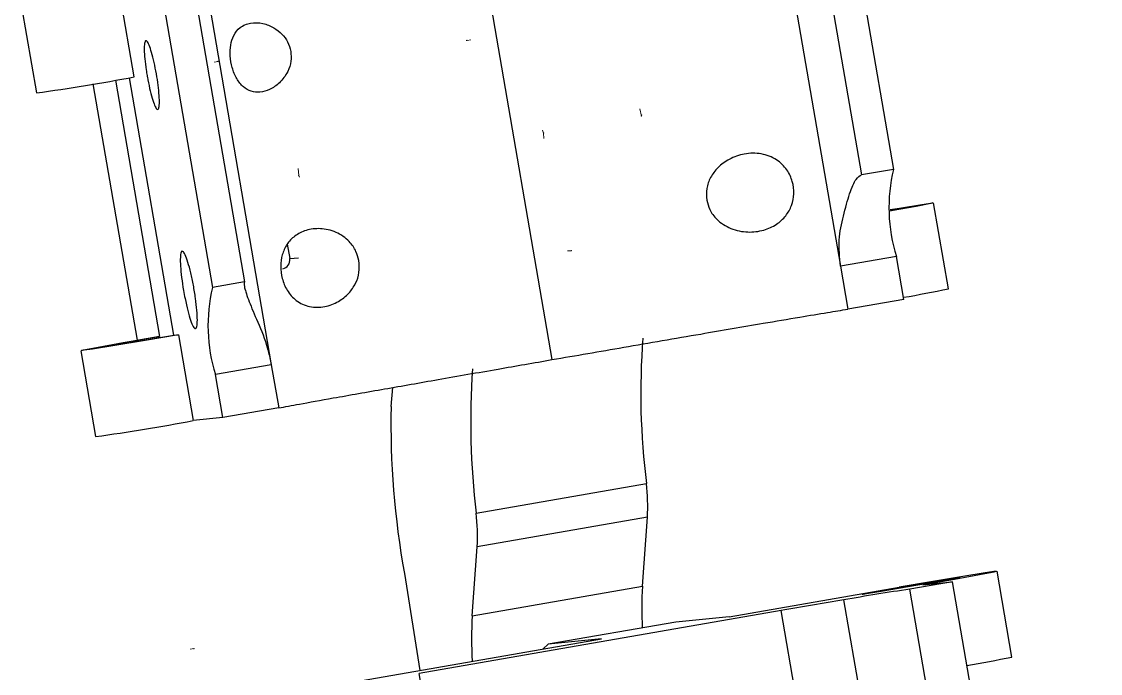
# Model space of a CAD drawing. Header units: millimetres. Extents: x 15 to 1184, y 5 to 836.
# Drawn here: x 801.82 to 826.56, y 680.78 to 695.73 of the extents above; entities that cross this region are included whole.
import ezdxf

# ---------------------------------------------------------------- set-up
doc = ezdxf.new("R2010")
doc.units = ezdxf.units.MM
doc.header["$PDSIZE"] = -1
doc.layers.get('0').update_dxf_attribs({"lineweight": 18})

msp = doc.modelspace()

# ---------------------------------------------------------------- linework, layer by layer
at = {"color": 7, "linetype": 'Continuous', "lineweight": 25}
for p, q in [((819.383, 702.069), (821.08, 692.214)), ((820.115, 702.196), (821.812, 692.341)), ((805.229, 699.612), (806.926, 689.758)), ((804.497, 699.485), (806.194, 689.631)), ((819.072, 698.99), (820.599, 690.121)), ((812.284, 697.83), (813.981, 687.976)), ((806.017, 696.724), (807.544, 687.855)), ((804.398, 694.462), (804.058, 696.433)), ((801.816, 696.066), (802.156, 694.095)), ((803.97, 694.388), (804.983, 688.505)), ((805.308, 688.538), (804.291, 694.443)), ((804.473, 688.424), (803.461, 694.302)), ((821.812, 692.341), (821.08, 692.214)), ((823.074, 689.601), (822.734, 691.572)), ((807.909, 690.625), (807.966, 690.293)), ((807.966, 690.293), (808.169, 690.313)), ((821.881, 690.343), (820.599, 690.121)), ((820.599, 690.121), (820.769, 689.135)), ((822.051, 689.358), (821.881, 690.343)), ((806.926, 689.758), (806.194, 689.631)), ((822.051, 689.358), (820.769, 689.135)), ((804.874, 688.494), (804.983, 688.505)), ((805.308, 688.538), (805.416, 688.549)), ((805.416, 688.549), (805.755, 686.578)), ((803.174, 688.182), (803.514, 686.211)), ((807.544, 687.855), (806.262, 687.632)), ((806.432, 686.647), (806.262, 687.632)), ((807.544, 687.855), (807.714, 686.869)), ((810.321, 687.336), (810.289, 686.902)), ((806.432, 686.647), (805.755, 686.578)), ((807.714, 686.869), (806.432, 686.647)), ((812.242, 684.456), (816.147, 685.134)), ((816.173, 684.361), (812.268, 683.684)), ((816.056, 682.778), (816.173, 684.361)), ((812.152, 682.101), (812.268, 683.684)), ((810.597, 683.073), (810.947, 680.849)), ((824.529, 681.155), (824.189, 683.126)), ((812.152, 682.101), (816.056, 682.778)), ((818.043, 682.081), (821.947, 682.759)), ((823.166, 682.882), (822.19, 682.713)), ((825.584, 663.004), (822.19, 682.713)), ((822.489, 682.814), (823.166, 682.882)), ((826.56, 663.173), (823.166, 682.882)), ((821.306, 678.803), (820.675, 682.467)), ((819.235, 682.219), (810.937, 680.779)), ((819.832, 678.748), (819.235, 682.219)), ((816.824, 681.958), (813.896, 681.449)), ((818.043, 682.081), (816.824, 681.958)), ((809.453, 680.59), (815.114, 681.573)), ((813.896, 681.449), (813.78, 681.341)), ((815.114, 681.573), (813.896, 681.449)), ((811.535, 677.308), (810.937, 680.779))]:
    msp.add_line(p, q, dxfattribs=at)
at = {"color": 7, "linetype": 'Continuous'}
for p, q in [((812.035, 695.299), (812.011, 695.296)), ((812.035, 695.299), (812.123, 695.314)), ((806.323, 694.816), (806.235, 694.8)), ((806.323, 694.816), (806.299, 694.813)), ((816.032, 693.564), (815.996, 693.733)), ((816.032, 693.564), (816.039, 693.59)), ((813.787, 693.174), (813.767, 693.237)), ((813.787, 693.174), (813.791, 693.049)), ((808.174, 692.2), (808.159, 692.357)), ((808.174, 692.2), (808.192, 692.159)), ((814.428, 690.476), (814.338, 690.476)), ((814.428, 690.476), (814.427, 690.473)), ((805.773, 681.349), (805.685, 681.333)), ((805.773, 681.349), (805.749, 681.346))]:
    msp.add_line(p, q, dxfattribs=at)
at = {"color": 7, "linetype": 'Continuous', "lineweight": 25}
for points in [[(821.74, 691.418), (821.953, 691.453), (822.464, 691.535), (822.716, 691.571), (822.671, 691.556), (822.335, 691.492), (821.761, 691.388), (821.743, 691.384)], [(821.742, 691.395), (821.908, 691.427), (821.935, 691.436), (821.784, 691.414), (821.741, 691.407)], [(805.416, 688.549), (804.648, 688.417), (803.956, 688.302), (803.445, 688.219), (803.193, 688.183), (803.238, 688.198), (803.573, 688.263), (804.148, 688.367), (804.874, 688.494)], [(804.983, 688.505), (804.547, 688.429), (804.202, 688.366), (804.001, 688.328), (803.974, 688.318), (804.125, 688.34), (804.432, 688.39), (804.847, 688.459), (805.308, 688.538)], [(821.096, 682.591), (821.121, 682.6), (821.314, 682.637), (821.645, 682.697), (822.062, 682.77), (822.504, 682.846), (822.902, 682.913), (823.196, 682.96), (823.341, 682.981), (823.315, 682.972), (823.122, 682.935), (822.792, 682.875), (822.374, 682.802), (821.932, 682.726), (821.534, 682.659), (821.241, 682.612), (821.096, 682.591)], [(822.489, 682.814), (823.215, 682.941), (823.79, 683.045), (824.125, 683.11), (824.17, 683.125), (823.918, 683.089), (823.407, 683.006), (822.715, 682.89), (821.947, 682.759)]]:
    msp.add_lwpolyline(points, dxfattribs=at)
for centre, radius, start, end in [((795.643, 740.927), 47.283, 277.9176, 280.6705), ((825.501, 691.468), 3.791, 166.6779, 197.2583), ((807.77, 690.258), 0.199, 280.1254, 10.0223), ((809.883, 688.757), 3.791, 166.6779, 197.2583), ((817.55, 716.036), 27.006, 279.5755, 281.8032), ((832.738, 687.21), 16.72, 175.6946, 187.1327), ((829.873, 686.563), 17.756, 176.116, 186.8146), ((829.728, 686.541), 19.442, 178.9357, 190.2761), ((797, 733.043), 47.283, 277.9176, 280.6705), ((811.186, 684.579), 4.991, 357.499, 6.3815), ((807.282, 683.901), 4.991, 357.499, 6.3815), ((824.808, 682.265), 8.767, 176.6447, 182.8866), ((831.189, 622.473), 60.908, 98.49637, 99.93993), ((893.562, 253.991), 434.631, 99.65403, 99.84671), ((821.143, 681.58), 9.006, 176.6889, 183.3218), ((819.004, 707.59), 27.006, 279.5755, 281.8032)]:
    msp.add_arc(centre, radius, start, end, dxfattribs=at)
for points, knots in [([(807.99, 695.048), (807.97, 695.122), (807.93, 695.269), (807.787, 695.455), (807.593, 695.605), (807.342, 695.704), (807.065, 695.717), (806.826, 695.617), (806.675, 695.429), (806.604, 695.197), (806.594, 694.939), (806.64, 694.667), (806.742, 694.414), (806.894, 694.223), (807.081, 694.118), (807.289, 694.099), (807.515, 694.164), (807.745, 694.32), (807.918, 694.551), (808.008, 694.811), (807.996, 694.971), (807.99, 695.048)], [0, 0, 0, 0, 0.208072, 0.415429, 0.644909, 0.919889, 1.232386, 1.536419, 1.795369, 2.027912, 2.263561, 2.513871, 2.772653, 3.023598, 3.258783, 3.491335, 3.744258, 4.033809, 4.34976, 4.576883, 4.787473, 4.787473, 4.787473, 4.787473]), ([(804.695, 694.492), (804.688, 694.536), (804.666, 694.668), (804.64, 694.881), (804.627, 695.094), (804.634, 695.241), (804.659, 695.305), (804.702, 695.278), (804.755, 695.164), (804.814, 694.975), (804.872, 694.733), (804.922, 694.465), (804.959, 694.202), (804.978, 693.972), (804.978, 693.802), (804.958, 693.712), (804.92, 693.71), (804.87, 693.798), (804.812, 693.965), (804.753, 694.193), (804.715, 694.381), (804.697, 694.48), (804.695, 694.492)], [0, 0, 0, 0, 0.088478, 0.267361, 0.446245, 0.625128, 0.804011, 0.982895, 1.161778, 1.340662, 1.519545, 1.698428, 1.877312, 2.056195, 2.235079, 2.413962, 2.592845, 2.771729, 2.950612, 3.129496, 3.308379, 3.331965, 3.331965, 3.331965, 3.331965]), ([(817.531, 691.632), (817.525, 691.722), (817.512, 691.902), (817.612, 692.165), (817.788, 692.399), (818.054, 692.593), (818.399, 692.714), (818.783, 692.719), (819.13, 692.588), (819.375, 692.351), (819.507, 692.07), (819.541, 691.782), (819.488, 691.507), (819.35, 691.263), (819.131, 691.064), (818.831, 690.929), (818.466, 690.884), (818.081, 690.961), (817.775, 691.157), (817.592, 691.398), (817.55, 691.56), (817.531, 691.632)], [0, 0, 0, 0, 0.269028, 0.537441, 0.821482, 1.146643, 1.519163, 1.922493, 2.311739, 2.652267, 2.951529, 3.231356, 3.506956, 3.789313, 4.090436, 4.42415, 4.799231, 5.202812, 5.590354, 5.867392, 6.089051, 6.089051, 6.089051, 6.089051]), ([(820.599, 690.121), (820.58, 690.323), (820.541, 690.727), (820.669, 691.309), (820.809, 691.808), (820.95, 692.143), (821.039, 692.192), (821.08, 692.214)], [0, 0, 0, 0, 0.425618, 0.849075, 1.331113, 1.823427, 2.235317, 2.235317, 2.235317, 2.235317]), ([(809.552, 690.247), (809.559, 690.157), (809.572, 689.976), (809.483, 689.715), (809.321, 689.482), (809.078, 689.29), (808.764, 689.173), (808.421, 689.172), (808.116, 689.307), (807.902, 689.547), (807.784, 689.83), (807.747, 690.118), (807.784, 690.39), (807.895, 690.632), (808.081, 690.828), (808.345, 690.959), (808.676, 691), (809.031, 690.92), (809.319, 690.723), (809.493, 690.481), (809.534, 690.319), (809.552, 690.247)], [0, 0, 0, 0, 0.254603, 0.508625, 0.777435, 1.085162, 1.437709, 1.819412, 2.187788, 2.510058, 2.793274, 3.058097, 3.31892, 3.586138, 3.871115, 4.186936, 4.541906, 4.923847, 5.29061, 5.552794, 5.762568, 5.762568, 5.762568, 5.762568]), ([(805.53, 689.563), (805.515, 689.663), (805.483, 689.863), (805.458, 690.131), (805.454, 690.336), (805.473, 690.455), (805.512, 690.475), (805.567, 690.394), (805.631, 690.22), (805.698, 689.974), (805.759, 689.683), (805.809, 689.38), (805.841, 689.099), (805.851, 688.872), (805.84, 688.724), (805.807, 688.672), (805.756, 688.722), (805.694, 688.868), (805.628, 689.094), (805.571, 689.34), (805.542, 689.501), (805.53, 689.563)], [0, 0, 0, 0, 0.201303, 0.402606, 0.603909, 0.805212, 1.006514, 1.207817, 1.40912, 1.610423, 1.811726, 2.013029, 2.214332, 2.415635, 2.616937, 2.81824, 3.019543, 3.220846, 3.422149, 3.623452, 3.749444, 3.749444, 3.749444, 3.749444]), ([(806.926, 689.758), (806.92, 689.737), (806.907, 689.695), (807.004, 689.376), (807.195, 688.915), (807.431, 688.393), (807.512, 688.009), (807.544, 687.855)], [0, 0, 0, 0, 0.423479, 0.846729, 1.276169, 1.722115, 2.020795, 2.020795, 2.020795, 2.020795]), ([(813.981, 687.976), (814.529, 688.071), (815.664, 688.267), (817.285, 688.546), (818.643, 688.779), (819.618, 688.944), (820.292, 689.057), (820.617, 689.11), (820.769, 689.135)], [0, 0, 0, 0, 1.613374, 3.342626, 4.752737, 5.600689, 6.288412, 6.886112, 6.886112, 6.886112, 6.886112]), ([(807.714, 686.869), (807.86, 686.897), (808.186, 686.958), (809.049, 687.112), (810.133, 687.303), (811.407, 687.527), (812.687, 687.751), (813.567, 687.904), (813.981, 687.976)], [0, 0, 0, 0, 0.714266, 1.590686, 2.766146, 3.9357, 5.223814, 6.364062, 6.364062, 6.364062, 6.364062])]:
    msp.add_open_spline(points, degree=3, knots=knots, dxfattribs=at)
at = {"color": 7, "linetype": 'Continuous'}
for p in [(812.035, 695.299), (806.323, 694.816), (816.032, 693.564), (813.787, 693.174), (808.174, 692.2), (814.428, 690.476), (805.773, 681.349)]:
    msp.add_point(p, dxfattribs=at)

doc.saveas('drawing.dxf')
